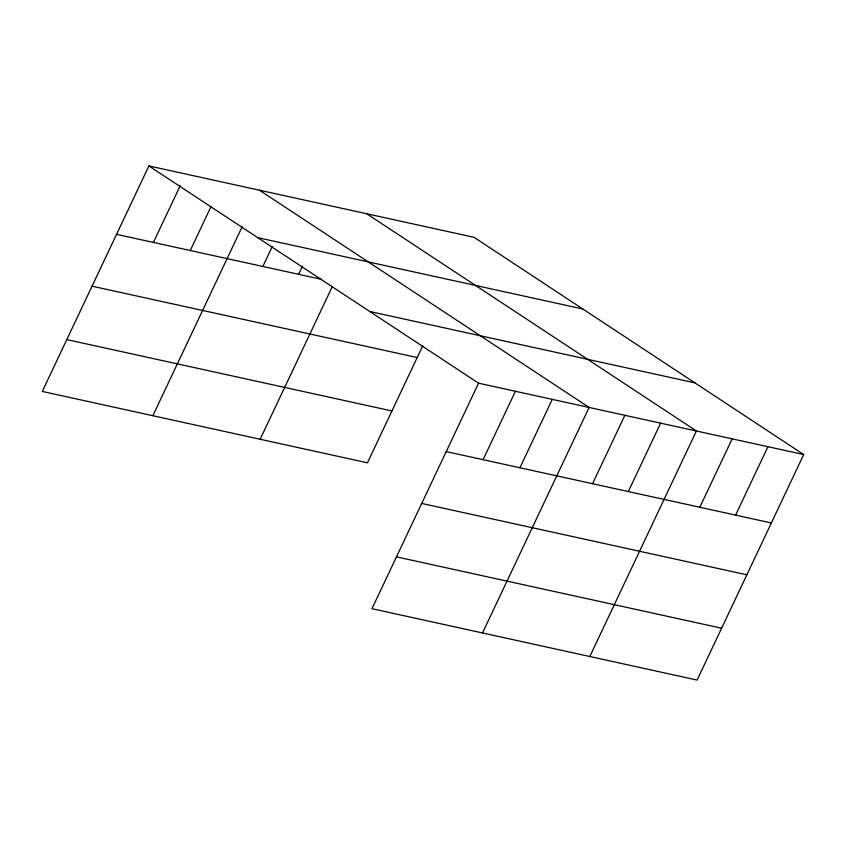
<?xml version="1.0" encoding="UTF-8"?>
<svg xmlns="http://www.w3.org/2000/svg" width="846" height="846" viewBox="0 0 846 846"><rect width="100%" height="100%" fill="white"/><g stroke="black" fill="none" stroke-linecap="round" stroke-linejoin="round"><path stroke-width="1.27" d="M803.7 454.556L478.561 383.185L371.965 608.697L697.104 680.068L803.7 454.556L474.035 237.303L148.896 165.932L42.3 391.444L367.439 462.815L422.757 345.771M153.412 242.432L180.177 185.813M190.265 250.522L210.887 206.879M152.851 415.714L242.168 226.76M262.873 266.458L272.349 246.408M298.638 274.305L302.54 266.056M260.145 439.264L332.171 286.868M483.077 459.685L515.415 391.275M519.92 467.775L552.258 399.365M482.506 632.967L589.112 407.444L259.447 190.202M592.538 483.711L624.877 415.301M628.303 491.558L660.641 423.148M589.81 656.517L696.406 431.005L366.741 213.752M699.832 507.262L732.171 438.852M735.597 515.108L767.935 446.699M257.692 237.631L582.82 308.991M116.558 234.342L321.628 279.36M369.776 311.497L694.915 382.857M92.055 286.191L417.194 357.551M66.802 339.606L391.941 410.966M446.223 451.595L771.362 522.965M421.72 503.444L746.859 574.804M396.467 556.858L721.606 628.218M148.896 165.932L478.561 383.185"/></g></svg>
